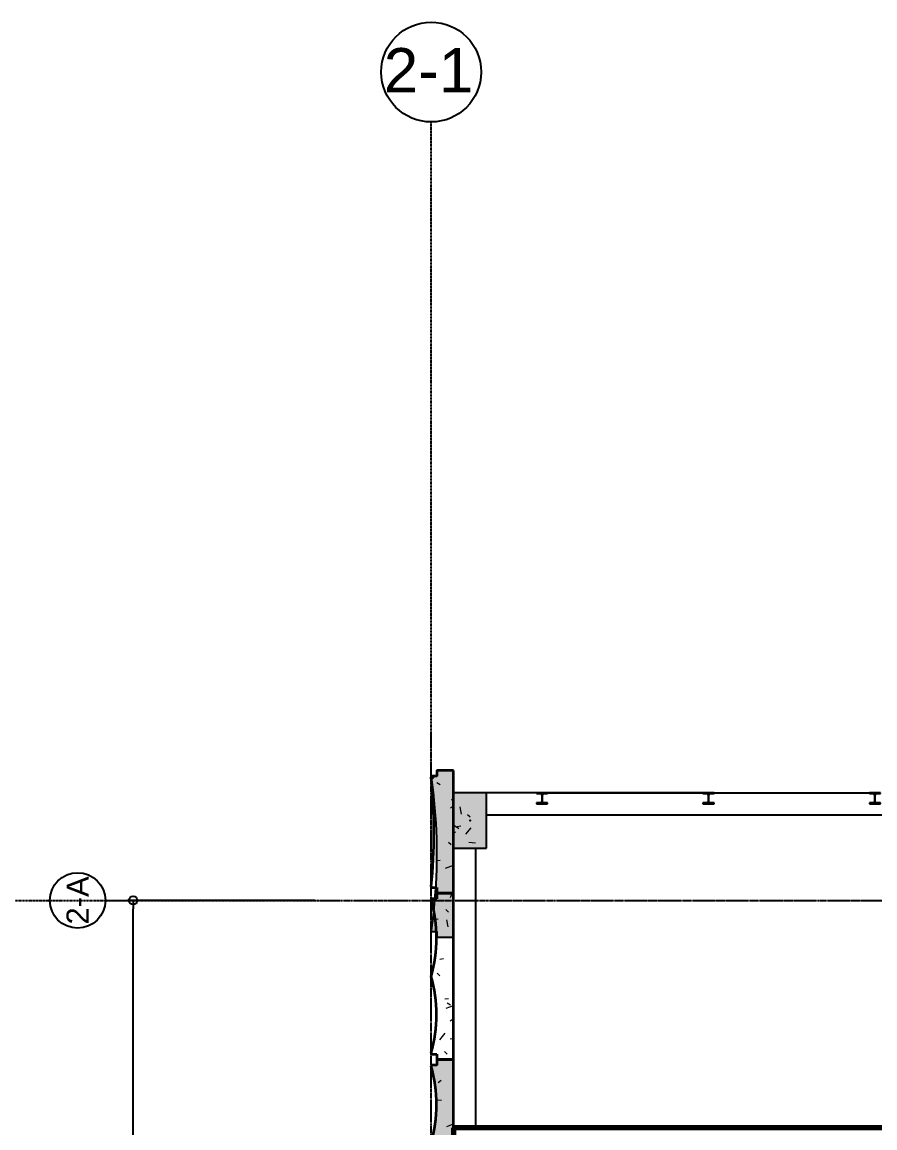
# Model space of a CAD drawing. Header units: millimetres. Extents: x -4391136 to -1798569, y -886572 to -291056.
# Drawn here: x -2743831 to -2736143, y -498699 to -488733 of the extents above; entities that cross this region are included whole.
import ezdxf
from ezdxf.enums import TextEntityAlignment as Align

# ---------------------------------------------------------------- set-up
doc = ezdxf.new("R2010")
doc.units = ezdxf.units.MM
doc.set_wipeout_variables(frame=1)
for name, pattern in [('CENTER', [50.8, 31.75, -6.35, 6.35, -6.35]), ('TA_GL_000.70000', [1.925, 0.7, -0.175, 0.175, -0.175, 0.7]), ('Xref-C-1-PP17-AR-2214-01-B$0$DPA_Grid _ Level 100', [10, 5.5, -1.6, 1.3, -1.6]), ('Xref-C-1-PP17-AR-2214-01-B$0$Hidden', [7.1438, 4.7625, -2.3813])]:
    doc.linetypes.add(name, pattern=pattern)
doc.layers.add('000 - 0_HIDE_OBJ_FRAMING_DEF_DIMS', color=7, linetype='Continuous', plot=False)
for name, color, linetype in [('000 - 0_SYM_DWG_GRID-BUBBLE_MAIN_COLOR_1', 7, 'Continuous'), ('000 - 0_SYM_DWG_GRIDLINE_MAIN_COLOR_251', 7, 'Continuous'), ('000 - CONCRETE_COL_CUT_COLOR_1', 7, 'Continuous'), ('000 - CONCRETE_COL_HATCH_', 7, 'Continuous'), ('000 - CONCRETE_COL_WIPEOUT_', 7, 'Continuous'), ('000 - EXISTING_COLUMN_CUT_COLOR_5', 7, 'Continuous'), ('000 - EXISTING_CONCRETE_CUT_COLOR_5', 7, 'Continuous'), ('000 - EXISTING_PRECAST_CUT_COLOR_4', 7, 'Continuous'), ('000 - GRID', 7, 'CENTER'), ('_PP-Dim', 7, 'Continuous'), ('Xref-C-1-PP17-AR-2214-01-B$0$A-COLS', 7, 'Continuous'), ('Xref-C-1-PP17-AR-2214-01-B$0$A-COLS-E', 7, 'Continuous'), ('Xref-C-1-PP17-AR-2214-01-B$0$A-DETL-MBND', 7, 'Xref-C-1-PP17-AR-2214-01-B$0$Hidden'), ('Xref-C-1-PP17-AR-2214-01-B$0$A-FLOR-E', 7, 'Continuous'), ('Xref-C-1-PP17-AR-2214-01-B$0$A-GLAZ-CURT', 7, 'Continuous'), ('Xref-C-1-PP17-AR-2214-01-B$0$A-Wall', 7, 'Continuous'), ('Xref-C-1-PP17-AR-2214-01-B$0$S-BEAM', 7, 'Continuous'), ('Xref-C-1-PP17-AR-2214-01-B$0$S-COLS', 7, 'Continuous'), ('Xref-C-1-PP17-AR-2214-01-B$0$S-COLS-E', 7, 'Continuous'), ('Xref-C-1-PP17-AR-2214-01-B$0$WALL-E', 7, 'Continuous')]:
    doc.layers.add(name, color=color, linetype=linetype)
doc.styles.add('Arial', font='arial.ttf', dxfattribs={"height": 1500})
doc.styles.add('FAMELINE_FOR_CKST', font='arial.ttf')
doc.styles.add('TA', font='', dxfattribs={"height": 4.5})
doc.styles.add('Xref-C-1-PP17-AR-2214-01-B$0$Arial', font='arial.ttf', dxfattribs={"height": 400})
doc.styles.get('TA').set_extended_font_data('Cordia New')
doc.dimstyles.new('FAMELINE-CKST_C-C', dxfattribs={"dimtxt": 0.3, "dimasz": 0.15, "dimexe": 0.1, "dimexo": 0.1, "dimgap": 0.05, "dimtad": 1, "dimzin": 0, "dimdsep": 46, "dimtxsty": 'FAMELINE_FOR_CKST', "dimblk": 'ORIGIN', "dimblk1": 'ORIGIN', "dimblk2": 'ORIGIN', "dimsah": 1, "dimcen": 0.1, "dimdle": 0.1, "dimclrd": 7, "dimclre": 7, "dimclrt": 7, "dimadec": 0, "dimazin": 0, "dimtfac": 1, "dimtix": 1, "dimtmove": 2, "dimatfit": 3, "dimfxl": 1, "dimtolj": 1, "dimtzin": 0, "dimlwd": -1, "dimlwe": -1, "dimarcsym": 0})

# ---------------------------------------------------------------- blocks, each defined once
blk = doc.blocks.new('*U1277')
at = {"layer": '000 - 0_SYM_DWG_GRIDLINE_MAIN_COLOR_251', "color": 7, "linetype": 'ByBlock', "ltscale": 5}
blk.add_line((30, 0), (-560.5, 0), dxfattribs=at)
at = {"layer": '000 - 0_SYM_DWG_GRIDLINE_MAIN_COLOR_251', "color": 7}
blk.add_point((-530.5, 0), dxfattribs=at)
at = {"color": 7, "style": 'TA', "flags": 1}
blk.add_attdef('LOCATION', (6, -6), '', height=4.5, rotation=270, dxfattribs=at)
at = {"layer": '000 - 0_SYM_DWG_GRID-BUBBLE_MAIN_COLOR_1', "color": 7, "style": 'Arial'}
blk.add_attdef('GRID-HEAD', text='', height=4, rotation=180, dxfattribs=at).set_placement((73.75, 0), align=Align.MIDDLE_CENTER)
blk = doc.blocks.new('*U1273')
at = {"layer": '000 - 0_SYM_DWG_GRID-BUBBLE_MAIN_COLOR_1', "color": 7}
blk.add_line((58.75, 0), (53.75, 0), dxfattribs=at)
blk.add_circle((63.75, 0), 5, dxfattribs=at)
at = {"layer": '000 - 0_SYM_DWG_GRIDLINE_MAIN_COLOR_251', "color": 7, "linetype": 'ByBlock', "ltscale": 5}
blk.add_line((20, 0), (-232, 0), dxfattribs=at)
at = {"layer": '000 - 0_SYM_DWG_GRIDLINE_MAIN_COLOR_251', "color": 7}
for p in [(-212, 0), (0, 0)]:
    blk.add_point(p, dxfattribs=at)
at = {"color": 7, "style": 'TA', "flags": 1}
blk.add_attdef('LOCATION', (6, -6), '', height=4.5, rotation=270, dxfattribs=at)
at = {"layer": '000 - 0_SYM_DWG_GRID-BUBBLE_MAIN_COLOR_1', "color": 7, "style": 'Arial'}
blk.add_attdef('GRID-HEAD', text='', height=4, rotation=270, dxfattribs=at).set_placement((63.75, 0), align=Align.MIDDLE_CENTER)
blk = doc.blocks.new('_Origin')
at = {"color": 7, "linetype": 'ByBlock', "lineweight": -2}
blk.add_line((0, 0), (-1, 0), dxfattribs=at)
blk.add_circle((0, 0), 0.5, dxfattribs=at)
blk = doc.blocks.new('*D1280')
at = {"layer": '_PP-Dim', "color": 7, "transparency": 16777216}
for p, q in [((-26525, 1050), (-26525, 2737.5)), ((0, 1050), (0, 2737.5)), ((-26450, 2687.5), (-75, 2687.5))]:
    blk.add_line(p, q, dxfattribs=at)
at = {"layer": 'Defpoints', "color": 7, "transparency": 16777216}
for p in [(0, 2687.5), (-26525, 1000), (0, 1000)]:
    blk.add_point(p, dxfattribs=at)
at = {"layer": '_PP-Dim', "color": 7, "transparency": 16777216, "xscale": 75, "yscale": 75, "zscale": 75, "rotation": 180}
blk.add_blockref('_Origin', (-26525, 2687.5), dxfattribs=at)
at = {"layer": '_PP-Dim', "color": 7, "transparency": 16777216, "xscale": 75, "yscale": 75, "zscale": 75}
blk.add_blockref('_Origin', (0, 2687.5), dxfattribs=at)
at = {"layer": '_PP-Dim', "color": 7, "transparency": 16777216, "insert": (-13262.5, 2789.1), "char_height": 150, "attachment_point": 5, "style": 'FAMELINE_FOR_CKST'}
blk.add_mtext('\\A1;26525', dxfattribs=at)
blk = doc.blocks.new('Xref-C-1-PP17-AR-2214-01-B$0$H-Wide Flange-Column - H100x100x17_2-V83-ENTRANCE 2 - LOWER ROOF FLOOR PLAN01-flat-1')
at = {"layer": 'Xref-C-1-PP17-AR-2214-01-B$0$S-COLS-E', "lineweight": 9}
h = blk.add_hatch(dxfattribs=at)
h.set_pattern_fill('ACET-2D-FP_42', angle=180, style=0, pattern_type=2)
h.set_pattern_definition([(45, (2736142.74, 495728.44), (-251.44717, 251.44717), []), (45, (2736142.74, 496109.44), (-251.44717, 251.44717), [])])
h.paths.add_polyline_path([(-50, -42), (-50, -50), (50, -50), (50, -42), (13, -42), (5.9, -39.1), (3, -32), (3, 32), (5.9, 39.1), (13, 42), (50, 42), (50, 50), (-50, 50), (-50, 42), (-13, 42), (-5.9, 39.1), (-3, 32), (-3, -32), (-5.9, -39.1), (-13, -42)])
at = {"layer": 'Xref-C-1-PP17-AR-2214-01-B$0$S-COLS', "color": 7}
for p, q in [((50, 50), (-50, 50)), ((-50, 50), (-50, 42)), ((-50, 42), (-13, 42)), ((-3, 32), (-3, -32)), ((3, -32), (3, 32)), ((13, 42), (50, 42)), ((50, 42), (50, 50)), ((-13, -42), (-50, -42)), ((-50, -42), (-50, -50)), ((-50, -50), (50, -50)), ((50, -42), (13, -42)), ((50, -50), (50, -42))]:
    blk.add_line(p, q, dxfattribs=at)
for centre, start, end in [((-13, 32), 0, 90), ((13, 32), 90, 180), ((-13, -32), 270, 0), ((13, -32), 180, 270)]:
    blk.add_arc(centre, 10, start, end, dxfattribs=at)
blk = doc.blocks.new('Xref-C-1-PP17-AR-2214-01-B$0$H-Wide Flange-Column - H100x100x17_2-V82-ENTRANCE 2 - LOWER ROOF FLOOR PLAN01-flat-1')
at = {"layer": 'Xref-C-1-PP17-AR-2214-01-B$0$S-COLS-E', "lineweight": 9}
h = blk.add_hatch(dxfattribs=at)
h.set_pattern_fill('ACET-2D-FP_41', angle=180, style=0, pattern_type=2)
h.set_pattern_definition([(45, (2737642.74, 495728.44), (-251.44717, 251.44717), []), (45, (2737642.74, 496109.44), (-251.44717, 251.44717), [])])
h.paths.add_polyline_path([(-50, -42), (-50, -50), (50, -50), (50, -42), (13, -42), (5.9, -39.1), (3, -32), (3, 32), (5.9, 39.1), (13, 42), (50, 42), (50, 50), (-50, 50), (-50, 42), (-13, 42), (-5.9, 39.1), (-3, 32), (-3, -32), (-5.9, -39.1), (-13, -42)])
at = {"layer": 'Xref-C-1-PP17-AR-2214-01-B$0$S-COLS', "color": 7}
for p, q in [((50, 50), (-50, 50)), ((-50, 50), (-50, 42)), ((-50, 42), (-13, 42)), ((-3, 32), (-3, -32)), ((3, -32), (3, 32)), ((13, 42), (50, 42)), ((50, 42), (50, 50)), ((-13, -42), (-50, -42)), ((-50, -42), (-50, -50)), ((-50, -50), (50, -50)), ((50, -42), (13, -42)), ((50, -50), (50, -42))]:
    blk.add_line(p, q, dxfattribs=at)
for centre, start, end in [((-13, 32), 0, 90), ((13, 32), 90, 180), ((-13, -32), 270, 0), ((13, -32), 180, 270)]:
    blk.add_arc(centre, 10, start, end, dxfattribs=at)
blk = doc.blocks.new('Xref-C-1-PP17-AR-2214-01-B$0$H-Wide Flange-Column - H100x100x17_2-V81-ENTRANCE 2 - LOWER ROOF FLOOR PLAN01-flat-1')
at = {"layer": 'Xref-C-1-PP17-AR-2214-01-B$0$S-COLS-E', "lineweight": 9}
h = blk.add_hatch(dxfattribs=at)
h.set_pattern_fill('ACET-2D-FP_40', angle=180, style=0, pattern_type=2)
h.set_pattern_definition([(45, (2739142.74, 495728.44), (-251.44717, 251.44717), []), (45, (2739142.74, 496109.44), (-251.44717, 251.44717), [])])
h.paths.add_polyline_path([(-50, -42), (-50, -50), (50, -50), (50, -42), (13, -42), (5.9, -39.1), (3, -32), (3, 32), (5.9, 39.1), (13, 42), (50, 42), (50, 50), (-50, 50), (-50, 42), (-13, 42), (-5.9, 39.1), (-3, 32), (-3, -32), (-5.9, -39.1), (-13.4, -42)])
at = {"layer": 'Xref-C-1-PP17-AR-2214-01-B$0$S-COLS', "color": 7}
for p, q in [((50, 50), (-50, 50)), ((-50, 50), (-50, 42)), ((-50, 42), (-13, 42)), ((-3, 32), (-3, -32)), ((3, -32), (3, 32)), ((13, 42), (50, 42)), ((50, 42), (50, 50)), ((-13, -42), (-50, -42)), ((-50, -42), (-50, -50)), ((-50, -50), (50, -50)), ((50, -42), (13, -42)), ((50, -50), (50, -42))]:
    blk.add_line(p, q, dxfattribs=at)
for centre, start, end in [((-13, 32), 0, 90), ((13, 32), 90, 180), ((-13, -32), 270, 0), ((13, -32), 180, 270)]:
    blk.add_arc(centre, 10, start, end, dxfattribs=at)
blk = doc.blocks.new('Xref-C-1-PP17-AR-2214-01-B$0$DPA_Curved type A - Curved Type A-31239855-ENTRANCE 2 - LOWER ROOF FLOOR PLAN01-flat-1')
at = {"layer": 'Xref-C-1-PP17-AR-2214-01-B$0$A-GLAZ-CURT', "color": 7}
for p, q in [((-190, 502.5), (-200, 492.5)), ((-200, 492.5), (-190, 502.5)), ((-150, 502.5), (-190, 502.5)), ((-190, 502.5), (-150, 502.5)), ((0, 552.5), (-150, 552.5)), ((-150, 552.5), (-150, 502.5)), ((-150, 502.5), (-150, 552.5)), ((-150, 552.5), (0, 552.5)), ((0, -552.5), (0, 552.5)), ((0, 552.5), (0, -552.5)), ((-200, -492.5), (-190, -502.5)), ((-190, -502.5), (-200, -492.5)), ((-190, -502.5), (-150, -502.5)), ((-150, -502.5), (-190, -502.5)), ((-150, -502.5), (-150, -552.5)), ((-150, -552.5), (-150, -502.5))]:
    blk.add_line(p, q, dxfattribs=at)
for start, end in [(2.88292, 5.76264), (2.88292, 5.76264), (0.00321, 2.88132), (0.00321, 2.88132), (357.1235, 0), (357.1235, 0)]:
    blk.add_arc((-5080.2, 0), 4905, start, end, dxfattribs=at)
blk = doc.blocks.new('Xref-C-1-PP17-AR-2214-01-B$0$DPA_Curved type B - Curved Type B-V77-ENTRANCE 2 - LOWER ROOF FLOOR PLAN01-flat-1')
at = {"layer": 'Xref-C-1-PP17-AR-2214-01-B$0$A-GLAZ-CURT', "color": 7}
for p, q in [((-150, 750), (-150, 700.5)), ((-150, 700.5), (-150, 750)), ((0, -750), (0, 750)), ((0, 750), (0, -750)), ((-200, -690), (-190, -700)), ((-190, -700), (-200, -690)), ((-190, -700), (-150, -700)), ((-150, -700), (-190, -700)), ((-150, -700), (-150, -750)), ((-150, -750), (-150, -700))]:
    blk.add_line(p, q, dxfattribs=at)
for centre, start, end in [((-1401.5, 345), 0.02523, 16.02119), ((-1401.5, 345), 0.02523, 16.02119), ((-1401.5, 345), 354.68484, 0), ((-1401.5, 345), 354.68484, 0), ((-1401.5, -345), 0.02523, 16.02119), ((-1401.5, -345), 0.02523, 16.02119), ((-1401.5, -345), 354.68484, 0), ((-1401.5, -345), 354.68484, 0)]:
    blk.add_arc(centre, 1250, start, end, dxfattribs=at)
blk = doc.blocks.new('Xref-C-1-PP17-AR-2214-01-B$0$DPA_Curved type B - Curved Type B-V76-ENTRANCE 2 - LOWER ROOF FLOOR PLAN01-flat-1')
at = {"layer": 'Xref-C-1-PP17-AR-2214-01-B$0$A-GLAZ-CURT', "color": 7}
for p, q in [((-150, 750), (-150, 700.5)), ((-150, 700.5), (-150, 750)), ((0, -750), (0, 750)), ((0, 750), (0, -750)), ((-200, -690), (-190, -700)), ((-190, -700), (-200, -690)), ((-190, -700), (-150, -700)), ((-150, -700), (-190, -700)), ((-150, -700), (-150, -750)), ((-150, -750), (-150, -700)), ((-150, -750), (-127, -750)), ((-127, -750), (-150, -750))]:
    blk.add_line(p, q, dxfattribs=at)
for centre, start, end in [((-1401.5, 345), 0.02523, 16.02119), ((-1401.5, 345), 0.02523, 16.02119), ((-1401.5, 345), 354.68484, 0), ((-1401.5, 345), 354.68484, 0), ((-1401.5, -345), 0.02523, 16.02119), ((-1401.5, -345), 0.02523, 16.02119), ((-1401.5, -345), 354.68484, 0), ((-1401.5, -345), 354.68484, 0)]:
    blk.add_arc(centre, 1250, start, end, dxfattribs=at)
blk = doc.blocks.new('Xref-C-1-PP17-AR-2214-01-B$0$DPA-AR_Rectangular - 300x500-29835762-ENTRANCE 2 - LOWER ROOF FLOOR PLAN01-flat-1')
at = {"layer": 'Xref-C-1-PP17-AR-2214-01-B$0$A-COLS-E', "lineweight": 9}
h = blk.add_hatch(dxfattribs=at)
h.set_pattern_fill('ACET-2D-FP_3', style=0, pattern_type=2)
h.set_pattern_definition([(50, (2739792.75, 495928.95), (-459.03375, 385.17505), [76.2, -838.2]), (355, (2739792.75, 495928.95), (65.28253, 746.1827), [60.96, -670.56]), (100.451, (2739853.5, 495923.6), (-693.383, -127.89768), [64.76, -712.36]), (46.184, (2739792.75, 496132.15), (-648.5725, 622.30642), [114.3, -1257.3]), (96.636, (2739883.1, 496118.1), (-1050.5343, -122.21992), [97.14, -1068.54]), (351.184, (2739792.7, 496132.1), (172.19714, 1110.27497), [91.44, -1005.84]), (21, (2739894.35, 496081.35), (-214.74339, 559.42566), [76.2, -838.2]), (326, (2739894.35, 496081.35), (418.85394, 620.9765), [60.96, -670.56]), (71.451, (2739944.9, 496047.26), (-668.45247, 224.29692), [64.76, -712.36]), (37.5, (2739792.75, 495928.95), (-158.769242, 206.912105), [33.528, -628.904, 33.528, -1320.292]), (37.5, (2739792.75, 495928.95), (-158.769242, 206.912105), [-695.96, -647.192, 33.528, -639.572]), (7.5, (2739792.75, 495928.95), (-47.303606, 359.30656), [33.528, -354.584, 33.528, -870.204]), (7.5, (2739792.75, 495928.95), (-47.303606, 359.30656), [-421.64, -613.664, 33.528, -223.012]), (327.5, (2739566.18, 495928.95), (146.191164, 229.474162), [33.528, -220.472, 33.528, -1810.512]), (327.5, (2739566.18, 495928.95), (146.191164, 229.474162), [-287.528, -758.952, 33.528, -1018.032]), (317.5, (2739464.6, 495928.95), (321.09789, 350.41686), [33.528, -296.672, 33.528, -1239.52]), (317.5, (2739464.6, 495928.95), (321.09789, 350.41686), [-363.728, -492.76, 33.528, -713.232])])
h.paths.add_polyline_path([(10.5, -250), (150, -250), (150, 250), (-150, 250), (-150, -250)])
at = {"layer": 'Xref-C-1-PP17-AR-2214-01-B$0$A-COLS', "color": 7}
for p, q in [((150, 250), (-150, 250)), ((-150, 250), (-150, -250)), ((150, -250), (150, 250)), ((-150, -250), (150, -250))]:
    blk.add_line(p, q, dxfattribs=at)
blk = doc.blocks.new('Xref-C-1-PP17-AR-2214-01-B$0$DPA_Curved type A_Corner 1 - Curved Type A_corner 1-31495882-ENTRANCE 2 - LOWER ROOF FLOOR PLAN01-flat-1')
at = {"layer": 'Xref-C-1-PP17-AR-2214-01-B$0$A-GLAZ-CURT', "lineweight": 9}
h = blk.add_hatch(dxfattribs=at)
h.set_pattern_fill('ACET-2D-FP_18', angle=90, style=0, pattern_type=2)
h.set_pattern_definition([(50, (2739942.75, 496031.2), (-459.03375, 385.17505), [76.2, -838.2]), (355, (2739942.75, 496031.2), (65.28253, 746.1827), [60.96, -670.56]), (100.451, (2740003.5, 496025.86), (-693.383, -127.89768), [64.76, -712.36]), (46.184, (2739942.75, 496234.4), (-648.5725, 622.30642), [114.3, -1257.3]), (96.636, (2740033.1, 496220.4), (-1050.5343, -122.21992), [97.14, -1068.54]), (351.184, (2739942.7, 496234.4), (172.19714, 1110.27497), [91.44, -1005.84]), (21, (2740044.35, 496183.6), (-214.74339, 559.42566), [76.2, -838.2]), (326, (2740044.35, 496183.6), (418.85394, 620.9765), [60.96, -670.56]), (71.451, (2740094.9, 496149.5), (-668.45247, 224.29692), [64.76, -712.36]), (37.5, (2739942.75, 496031.17), (-158.769242, 206.912105), [33.528, -628.904, 33.528, -1320.292]), (37.5, (2739942.75, 496031.17), (-158.769242, 206.912105), [-695.96, -647.192, 33.528, -639.572]), (7.5, (2739942.75, 496031.17), (-47.303606, 359.30656), [33.528, -354.584, 33.528, -870.204]), (7.5, (2739942.75, 496031.17), (-47.303606, 359.30656), [-421.64, -613.664, 33.528, -223.012]), (327.5, (2739716.18, 496031.17), (146.191164, 229.474162), [33.528, -220.472, -1844.04]), (327.5, (2739716.18, 496031.17), (146.191164, 229.474162), [-254, 33.528, -758.952, -1051.56]), (327.5, (2739716.18, 496031.17), (146.191164, 229.474162), [-1046.48, 33.528, -1018.032]), (317.5, (2739614.6, 496031.17), (321.09789, 350.41686), [33.528, -296.672, 33.528, -1239.52]), (317.5, (2739614.6, 496031.17), (321.09789, 350.41686), [-363.728, -492.76, 33.528, -713.232])])
h.paths.add_polyline_path([(-150, -502.2), (-150, -552.2), (0, -552.2), (0, 552.2), (-150, 552.2), (-150, 502.2), (-190, 502.2), (-200, 492.2), (-181.4, 246.4), (-175.2, 0), (-181.4, -246.4), (-200, -492.2), (-190, -502.2)])
at = {"layer": 'Xref-C-1-PP17-AR-2214-01-B$0$A-GLAZ-CURT', "color": 7, "lineweight": 35}
for p, q in [((-190, 502.2), (-200, 492.2)), ((-150, 502.2), (-190, 502.2)), ((0, 552.2), (-150, 552.2)), ((-150, 552.2), (-150, 502.2)), ((0, -552.2), (0, 552.2)), ((-200, -492.2), (-190, -502.2)), ((-190, -502.2), (-150, -502.2)), ((-150, -502.2), (-150, -552.2)), ((-150, -552.2), (0, -552.2))]:
    blk.add_line(p, q, dxfattribs=at)
blk.add_arc((-5080.2, 0), 4905, 354.24055, 5.75945, dxfattribs=at)
blk = doc.blocks.new('Xref-C-1-PP17-AR-2214-01-B$0$DPA_Curved type B - Curved Type B-V26-ENTRANCE 2 - LOWER ROOF FLOOR PLAN01-flat-1')
at = {"layer": 'Xref-C-1-PP17-AR-2214-01-B$0$A-GLAZ-CURT', "lineweight": 9}
h = blk.add_hatch(dxfattribs=at)
h.set_pattern_fill('ACET-2D-FP_17', angle=90, style=0, pattern_type=2)
h.set_pattern_definition([(50, (2739942.75, 497333.4), (-459.03375, 385.17505), [76.2, -838.2]), (355, (2739942.75, 497333.4), (65.28253, 746.1827), [60.96, -670.56]), (100.451, (2740003.5, 497328.1), (-693.383, -127.89768), [64.76, -712.36]), (46.184, (2739942.75, 497536.6), (-648.5725, 622.30642), [114.3, -1257.3]), (96.636, (2740033.1, 497522.6), (-1050.5343, -122.21992), [97.14, -1068.54]), (351.184, (2739942.7, 497536.6), (172.19714, 1110.27497), [91.44, -1005.84]), (21, (2740044.35, 497485.8), (-214.74339, 559.42566), [76.2, -838.2]), (326, (2740044.35, 497485.8), (418.85394, 620.9765), [60.96, -670.56]), (71.451, (2740094.9, 497451.7), (-668.45247, 224.29692), [64.76, -712.36]), (37.5, (2739942.75, 497333.4), (-158.769242, 206.912105), [33.528, -628.904, 33.528, -1320.292]), (37.5, (2739942.75, 497333.4), (-158.769242, 206.912105), [-695.96, -647.192, 33.528, -639.572]), (7.5, (2739942.75, 497333.4), (-47.303606, 359.30656), [33.528, -354.584, 33.528, -870.204]), (7.5, (2739942.75, 497333.4), (-47.303606, 359.30656), [-421.64, -613.664, 33.528, -223.012]), (327.5, (2739716.18, 497333.4), (146.191164, 229.474162), [33.528, -220.472, -1844.04]), (327.5, (2739716.18, 497333.4), (146.191164, 229.474162), [-254, 33.528, -758.952, -1051.56]), (327.5, (2739716.18, 497333.4), (146.191164, 229.474162), [-1046.48, 33.528, -1018.032]), (317.5, (2739614.6, 497333.4), (321.09789, 350.41686), [33.528, -296.672, 33.528, -1239.52]), (317.5, (2739614.6, 497333.4), (321.09789, 350.41686), [-363.728, -492.76, 33.528, -713.232])])
h.paths.add_polyline_path([(-150, -750), (0, -750), (0, 750), (-150, 750), (-150, 700), (-190, 700), (-200, 690), (-173.1, 576.7), (-156.9, 461.3), (-151.4, 345), (-156.9, 228.7), (-173.1, 113.3), (-200, 0), (-173.1, -113.3), (-156.9, -228.7), (-151.4, -345), (-156.9, -461.3), (-173.1, -576.7), (-200, -690), (-190, -700), (-150, -700)])
at = {"layer": 'Xref-C-1-PP17-AR-2214-01-B$0$A-GLAZ-CURT', "color": 7, "lineweight": 35}
for p, q in [((-190, 700), (-200, 690)), ((-150, 700), (-190, 700)), ((0, 750), (-150, 750)), ((-150, 750), (-150, 700)), ((0, -750), (0, 750)), ((-200, -690), (-190, -700)), ((-190, -700), (-150, -700)), ((-150, -700), (-150, -750)), ((-150, -750), (0, -750))]:
    blk.add_line(p, q, dxfattribs=at)
for centre in [(-1401.5, 345), (-1401.5, -345)]:
    blk.add_arc(centre, 1250, 343.97881, 16.02119, dxfattribs=at)
blk = doc.blocks.new('Xref-C-1-PP17-AR-2214-01-B$0$DPA_Curved type B - Curved Type B-31237760-ENTRANCE 2 - LOWER ROOF FLOOR PLAN01-flat-1')
at = {"layer": 'Xref-C-1-PP17-AR-2214-01-B$0$A-GLAZ-CURT', "lineweight": 9}
h = blk.add_hatch(dxfattribs=at)
h.set_pattern_fill('ACET-2D-FP_16', angle=90, style=0, pattern_type=2)
h.set_pattern_definition([(50, (2739942.75, 498833.4), (-459.03375, 385.17505), [76.2, -838.2]), (355, (2739942.75, 498833.4), (65.28253, 746.1827), [60.96, -670.56]), (100.451, (2740003.5, 498828.1), (-693.383, -127.89768), [64.76, -712.36]), (46.184, (2739942.75, 499036.6), (-648.5725, 622.30642), [114.3, -1257.3]), (96.636, (2740033.1, 499022.6), (-1050.5343, -122.21992), [97.14, -1068.54]), (351.184, (2739942.7, 499036.6), (172.19714, 1110.27497), [91.44, -1005.84]), (21, (2740044.35, 498985.8), (-214.74339, 559.42566), [76.2, -838.2]), (326, (2740044.35, 498985.8), (418.85394, 620.9765), [60.96, -670.56]), (71.451, (2740094.9, 498951.7), (-668.45247, 224.29692), [64.76, -712.36]), (37.5, (2739942.75, 498833.4), (-158.769242, 206.912105), [33.528, -628.904, 33.528, -1320.292]), (37.5, (2739942.75, 498833.4), (-158.769242, 206.912105), [-695.96, -647.192, 33.528, -639.572]), (7.5, (2739942.75, 498833.4), (-47.303606, 359.30656), [33.528, -354.584, 33.528, -870.204]), (7.5, (2739942.75, 498833.4), (-47.303606, 359.30656), [-421.64, -613.664, 33.528, -223.012]), (327.5, (2739716.18, 498833.4), (146.191164, 229.474162), [33.528, -220.472, -1844.04]), (327.5, (2739716.18, 498833.4), (146.191164, 229.474162), [-254, 33.528, -758.952, -1051.56]), (327.5, (2739716.18, 498833.4), (146.191164, 229.474162), [-1046.48, 33.528, -1018.032]), (317.5, (2739614.6, 498833.4), (321.09789, 350.41686), [33.528, -296.672, 33.528, -1239.52]), (317.5, (2739614.6, 498833.4), (321.09789, 350.41686), [-363.728, -492.76, 33.528, -713.232])])
h.paths.add_polyline_path([(-150, -725), (-150, -750), (0, -750), (0, 750), (-150, 750), (-150, 700), (-190, 700), (-200, 690), (-173.1, 576.7), (-156.9, 461.3), (-151.4, 345), (-156.9, 228.7), (-173.1, 113.3), (-200, 0), (-173.1, -113.3), (-156.9, -228.7), (-151.4, -345), (-156.9, -461.3), (-173.1, -576.7), (-200, -690), (-190, -700), (-150, -700)])
at = {"layer": 'Xref-C-1-PP17-AR-2214-01-B$0$A-GLAZ-CURT', "color": 7, "lineweight": 35}
for p, q in [((-190, 700), (-200, 690)), ((-150, 700), (-190, 700)), ((0, 750), (-150, 750)), ((-150, 750), (-150, 700)), ((0, -750), (0, 750)), ((-200, -690), (-190, -700)), ((-190, -700), (-150, -700)), ((-150, -700), (-150, -750)), ((-150, -750), (0, -750))]:
    blk.add_line(p, q, dxfattribs=at)
for centre in [(-1401.5, 345), (-1401.5, -345)]:
    blk.add_arc(centre, 1250, 343.97881, 16.02119, dxfattribs=at)
blk = doc.blocks.new('*U2736')
at = {"layer": '000 - CONCRETE_COL_HATCH_'}
h = blk.add_hatch(dxfattribs=at)
h.set_pattern_fill('AR-CONC', scale=0.5)
h.set_pattern_definition([(50, (0, -6e-15), (3.5863, -0.31376), [0.375, -4.125]), (355, (0, -6e-15), (-0.693757, 3.76096), [0.3, -3.3]), (100.4514, (0.299, -0.026), (2.892544, 3.4472), [0.3187, -3.50571]), (46.1842, (0, 1), (5.33621, -0.827596), [0.5625, -6.1875]), (96.6356, (0.4447, 0.931), (4.67331, 4.87059), [0.47805, -5.25857]), (351.1842, (0, 1), (4.67331, 4.87059), [0.45, -4.95]), (21, (0.5, 0.75), (2.984535, -2.013094), [0.375, -4.125]), (326, (0.5, 0.75), (1.216577, 3.62575), [0.3, -3.3]), (71.4514, (0.7487, 0.5822), (4.20111, 1.612656), [0.3187, -3.50571]), (37.5, (0, -6e-15), (0.060799, 1.664469), [0, -3.26, 0, -3.35, 0, -3.3125]), (7.5, (0, -6e-15), (1.315348, 1.972059), [0, -1.91, 0, -3.185, 0, -1.2625]), (327.5, (-1.115, -6e-15), (2.669112, -0.1127744), [0, -1.25, 0, -3.9, 0, -5.175]), (317.5, (-1.615, -6e-15), (2.91593, 0.500525), [0, -1.625, 0, -2.59, 0, -3.675])])
h.paths.add_polyline_path([(-250, -150), (250, -150), (250, 150), (-250, 150)])
at = {"color": 7}
blk.add_point((0, 0), dxfattribs=at)
at = {"layer": '000 - EXISTING_COLUMN_CUT_COLOR_5', "color": 7}
blk.add_lwpolyline([(-250, -150), (250, -150), (250, 150), (-250, 150)], close=True, dxfattribs=at)
blk = doc.blocks.new('*U2742')
at = {"layer": '000 - CONCRETE_COL_HATCH_'}
h = blk.add_hatch(dxfattribs=at)
h.set_pattern_fill('AR-CONC', scale=0.04)
h.set_pattern_definition([(50, (-115500, -843987.314), (7.28738676, -0.63756342), [0.762, -8.382]), (355, (-115500, -843987.314), (-1.40973686, 7.64227381), [0.6096, -6.70562337]), (100.4514447, (-115499.393, -843987.367), (5.877649884, 7.004710076), [0.64760035, -7.123609784]), (46.1842, (-115500, -843985.282), (10.84316164, -1.68169312), [1.143, -12.573]), (96.6355576, (-115499.096, -843985.422), (9.49616536, 9.89704498), [0.97140093, -10.68542433]), (351.1841512, (-115500, -843985.282), (9.49616536, 9.89704498), [0.91439868, -10.05838928]), (21, (-115498.984, -843985.79), (6.06457565, -4.090607927), [0.762, -8.382]), (326, (-115498.984, -843985.79), (2.472081134, 7.367518645), [0.6096, -6.7056]), (71.451445, (-115498.4786, -843986.131), (8.53665677, 3.276910755), [0.64760035, -7.123597504]), (37.5, (-115500, -843987.314), (0.12354413, 3.382201555), [0, -6.62432, 0, -6.8072, 0, -6.731]), (7.5, (-115500, -843987.314), (2.6727865, 4.007222993), [0, -3.88112, 0, -6.47192, 0, -2.5654]), (327.5, (-115502.2657, -843987.314), (5.423623807, -0.22914976), [0, -2.54, 0, -7.9248, 0, -10.5156]), (317.5, (-115503.2817, -843987.314), (5.925167255, 1.017059641), [0, -3.302, 0, -5.26288, 0, -7.4676])])
h.paths.add_polyline_path([(0, 0), (0, 300), (-100, 300), (-100, 380), (-120, 400), (-395, 365), (-670, 338), (-946, 318), (-1223, 307), (-1500, 303), (-1777, 307), (-2054, 318), (-2330, 338), (-2605, 365), (-2880, 400), (-2900, 380), (-2900, 300), (-3000, 300), (-3000, 0)])
at = {"layer": '000 - CONCRETE_COL_CUT_COLOR_1', "color": 7, "lineweight": -2}
blk.add_lwpolyline([(0, 0), (0, 300), (-100, 300), (-100, 380), (-120, 400), (-395, 365), (-670, 338), (-946, 318), (-1223, 307), (-1500, 303), (-1777, 307), (-2054, 318), (-2330, 338), (-2605, 365), (-2880, 400), (-2900, 380), (-2900, 300), (-3000, 300), (-3000, 0), (-3000, 0), (-3000, 0), (-3000, 0), (-3000, 0), (-3000, 0), (-3000, 0), (-3000, 0), (-3000, 0), (-3000, 0), (-3000, 0), (-3000, 0), (-3000, 0), (-3000, 0), (-3000, 0), (-3000, 0), (-3000, 0), (-3000, 0), (-3000, 0), (-3000, 0), (-3000, 0), (-3000, 0), (-3000, 0), (-3000, 0), (-3000, 0), (-3000, 0), (-3000, 0), (-3000, 0), (-3000, 0), (-3000, 0)], close=True, dxfattribs=at)
blk = doc.blocks.new('*U2743')
at = {"layer": '000 - CONCRETE_COL_HATCH_'}
h = blk.add_hatch(dxfattribs=at)
h.set_pattern_fill('AR-CONC', scale=0.04)
h.set_pattern_definition([(50, (-28500, -835267.6043), (7.28738676, -0.63756342), [0.762, -8.382]), (355, (-28500, -835267.604), (-1.40973686, 7.64227381), [0.6096, -6.70562337]), (100.4514447, (-28499.393, -835267.6574), (5.877649884, 7.004710076), [0.64760035, -7.123609784]), (46.1842, (-28500, -835265.572), (10.84316164, -1.68169312), [1.143, -12.573]), (96.6355576, (-28499.096, -835265.712), (9.49616536, 9.89704498), [0.97140093, -10.68542433]), (351.1841512, (-28500, -835265.572), (9.49616536, 9.89704498), [0.91439868, -10.05838928]), (21, (-28498.984, -835266.0803), (6.06457565, -4.090607927), [0.762, -8.382]), (326, (-28498.984, -835266.08), (2.472081134, 7.367518645), [0.6096, -6.7056]), (71.451445, (-28498.4786, -835266.421), (8.53665677, 3.276910755), [0.64760035, -7.123597504]), (37.5, (-28500, -835267.6043), (0.12354413, 3.382201555), [0, -6.62432, 0, -6.8072, 0, -6.731]), (7.5, (-28500, -835267.6043), (2.6727865, 4.007222993), [0, -3.88112, 0, -6.47192, 0, -2.5654]), (327.5, (-28502.2657, -835267.6043), (5.423623807, -0.22914976), [0, -2.54, 0, -7.9248, 0, -10.5156]), (317.5, (-28503.2817, -835267.6043), (5.925167255, 1.01705964), [0, -3.302, 0, -5.26288, 0, -7.4676])])
h.paths.add_polyline_path([(0, 0), (-3000, 0), (-3000, 300), (-2900, 300), (-2900, 380), (-2880, 400), (-2607, 338), (-2330, 307), (-2050, 307), (-1773, 338), (-1500, 400), (-1227, 338), (-950, 307), (-670, 307), (-393, 338), (-120, 400), (-100, 380), (-100, 300), (0, 300)])
at = {"layer": '000 - CONCRETE_COL_CUT_COLOR_1', "color": 7, "lineweight": -2}
blk.add_lwpolyline([(0, 0), (-3000, 0), (-3000, 300), (-2900, 300), (-2900, 380), (-2880, 400), (-2607, 338), (-2330, 307), (-2050, 307), (-1773, 338), (-1500, 400), (-1227, 338), (-950, 307), (-670, 307), (-393, 338), (-120, 400), (-100, 380), (-100, 300), (0, 300), (0, 300), (0, 300), (0, 300), (0, 300), (0, 300), (0, 300), (0, 300), (0, 300), (0, 300), (0, 300), (0, 300), (0, 300), (0, 300), (0, 300), (0, 300), (0, 300), (0, 300), (0, 300), (0, 300), (0, 300), (0, 300), (0, 300), (0, 300), (0, 300), (0, 300), (0, 300), (0, 300), (0, 300), (0, 300)], close=True, dxfattribs=at)
blk = doc.blocks.new('W-1-PP17-ENT2_REV00_20260526-152612_EX_LOPF-1')
at = {"layer": '000 - 0_HIDE_OBJ_FRAMING_DEF_DIMS', "color": 7, "linetype": 'Xref-C-1-PP17-AR-2214-01-B$0$DPA_Grid _ Level 100'}
for p, q in [((0, 12054.7), (0, -34224.2)), ((-29475.6, 0), (7016, 0))]:
    blk.add_line(p, q, dxfattribs=at)
at = {"layer": '000 - 0_HIDE_OBJ_FRAMING_DEF_DIMS', "color": 7}
blk.add_circle((7466, 0), 450, dxfattribs=at)
at = {"layer": 'Xref-C-1-PP17-AR-2214-01-B$0$A-DETL-MBND', "color": 7}
for p, q in [((-13435, -200), (970, -200)), ((970, -950), (970, -200)), ((970, -2450), (970, -1050)), ((970, -2550), (970, -3200))]:
    blk.add_line(p, q, dxfattribs=at)
at = {"layer": 'Xref-C-1-PP17-AR-2214-01-B$0$A-FLOR-E', "color": 7}
for p, q in [((970, -950), (970, -200)), ((470, -400), (-2050, -400)), ((-2050, -4750), (-2050, -400)), ((470, -400), (470, -500)), ((470, -500), (770, -500)), ((770, -500), (770, -7090)), ((970, -2450), (970, -1050)), ((970, -2550), (970, -3950))]:
    blk.add_line(p, q, dxfattribs=at)
at = {"layer": 'Xref-C-1-PP17-AR-2214-01-B$0$A-Wall', "color": 7, "lineweight": 70}
for p, q in [((-2050, -200), (-2250, -200)), ((-2050, -4900), (-2050, -200))]:
    blk.add_line(p, q, dxfattribs=at)
at = {"layer": 'Xref-C-1-PP17-AR-2214-01-B$0$S-BEAM', "color": 7}
for p, q in [((970, -950), (970, -200)), ((970, -2450), (970, -1050)), ((970, -2550), (970, -3950))]:
    blk.add_line(p, q, dxfattribs=at)
at = {"layer": 'Xref-C-1-PP17-AR-2214-01-B$0$WALL-E', "color": 7}
for p, q in [((970, -950), (970, -200)), ((470, -400), (-2050, -400)), ((770, -500), (770, -7240)), ((970, -1050), (970, -2450)), ((970, -2550), (970, -3950))]:
    blk.add_line(p, q, dxfattribs=at)
at = {"color": 7, "rotation": 270}
for name, p in [('Xref-C-1-PP17-AR-2214-01-B$0$DPA_Curved type B - Curved Type B-V76-ENTRANCE 2 - LOWER ROOF FLOOR PLAN01-flat-1', (-2185, -200)), ('Xref-C-1-PP17-AR-2214-01-B$0$DPA_Curved type B - Curved Type B-31237760-ENTRANCE 2 - LOWER ROOF FLOOR PLAN01-flat-1', (-2184.5, -200)), ('Xref-C-1-PP17-AR-2214-01-B$0$DPA_Curved type B - Curved Type B-V77-ENTRANCE 2 - LOWER ROOF FLOOR PLAN01-flat-1', (-685, -200)), ('Xref-C-1-PP17-AR-2214-01-B$0$DPA_Curved type B - Curved Type B-V26-ENTRANCE 2 - LOWER ROOF FLOOR PLAN01-flat-1', (-684.5, -200)), ('Xref-C-1-PP17-AR-2214-01-B$0$DPA_Curved type A - Curved Type A-31239855-ENTRANCE 2 - LOWER ROOF FLOOR PLAN01-flat-1', (617.5, -200)), ('Xref-C-1-PP17-AR-2214-01-B$0$DPA_Curved type A_Corner 1 - Curved Type A_corner 1-31495882-ENTRANCE 2 - LOWER ROOF FLOOR PLAN01-flat-1', (617.8, -200)), ('Xref-C-1-PP17-AR-2214-01-B$0$DPA-AR_Rectangular - 300x500-29835762-ENTRANCE 2 - LOWER ROOF FLOOR PLAN01-flat-1', (720, -350)), ('Xref-C-1-PP17-AR-2214-01-B$0$H-Wide Flange-Column - H100x100x17_2-V81-ENTRANCE 2 - LOWER ROOF FLOOR PLAN01-flat-1', (920.5, -1000)), ('Xref-C-1-PP17-AR-2214-01-B$0$H-Wide Flange-Column - H100x100x17_2-V82-ENTRANCE 2 - LOWER ROOF FLOOR PLAN01-flat-1', (920.5, -2500)), ('Xref-C-1-PP17-AR-2214-01-B$0$H-Wide Flange-Column - H100x100x17_2-V83-ENTRANCE 2 - LOWER ROOF FLOOR PLAN01-flat-1', (920.5, -4000))]:
    blk.add_blockref(name, p, dxfattribs=at)
at = {"layer": '000 - EXISTING_CONCRETE_CUT_COLOR_5', "color": 7}
blk.add_blockref('*U2736', (720, -350), dxfattribs=at)
at = {"layer": '000 - 0_HIDE_OBJ_FRAMING_DEF_DIMS', "color": 7, "style": 'Xref-C-1-PP17-AR-2214-01-B$0$Arial'}
blk.add_text('2-1', height=400, rotation=270, dxfattribs=at).set_placement((7281.9, 427.7))
at = {"layer": '000 - EXISTING_PRECAST_CUT_COLOR_4', "color": 7, "xscale": 0.5, "yscale": 0.5, "zscale": 0.5}
for name, p in [('*U2743', (-1435, -200)), ('*U2742', (1170, -200))]:
    blk.add_blockref(name, p, dxfattribs=at)
blk = doc.blocks.new('W-1-PP17-ENT2_REV00_20260526-152343_LOPF_MAIN_DIMS')
at = {"layer": '000 - GRID', "color": 7, "linetype": 'TA_GL_000.70000', "xscale": 50.00000000000038, "yscale": 50.00000000000038, "zscale": 50.00000000000038, "rotation": 90}
blk.add_blockref('*U1273', (0, 0), dxfattribs=at).add_auto_attribs({'GRID-HEAD': '2-A'})
at = {"layer": '000 - GRID', "color": 7, "linetype": 'TA_GL_000.70000', "xscale": 50.00000000000036, "yscale": 50.00000000000036, "zscale": 50.00000000000036, "rotation": 180}
blk.add_blockref('*U1277', (-26525, 0), dxfattribs=at)
at = {"layer": '_PP-Dim', "color": 7}
dim = blk.add_linear_dim(base=(0, 2687.5), p1=(-26525, 1000), p2=(0, 1000), angle=180, dimstyle='FAMELINE-CKST_C-C', override={"dimscale": 500, "dimdec": 0, "dimlfac": 1, "dimclrd": 7, "dimclre": 7, "dimclrt": 7}, dxfattribs=at)
dim.commit()
dim.dimension.update_dxf_attribs({"geometry": '*D1280', "text_midpoint": (-13262.5, 2789.1)})

msp = doc.modelspace()

# ---------------------------------------------------------------- block references
at = {"layer": '_PP-Dim', "color": 7, "rotation": 90}
msp.add_blockref('W-1-PP17-ENT2_REV00_20260526-152343_LOPF_MAIN_DIMS', (-2740142.7, -496648.9), dxfattribs=at)

# ---------------------------------------------------------------- next in the draw order: block references
msp.add_blockref('W-1-PP17-ENT2_REV00_20260526-152612_EX_LOPF-1', (-2740142.7, -496648.9), dxfattribs=at)

doc.saveas('drawing.dxf')
